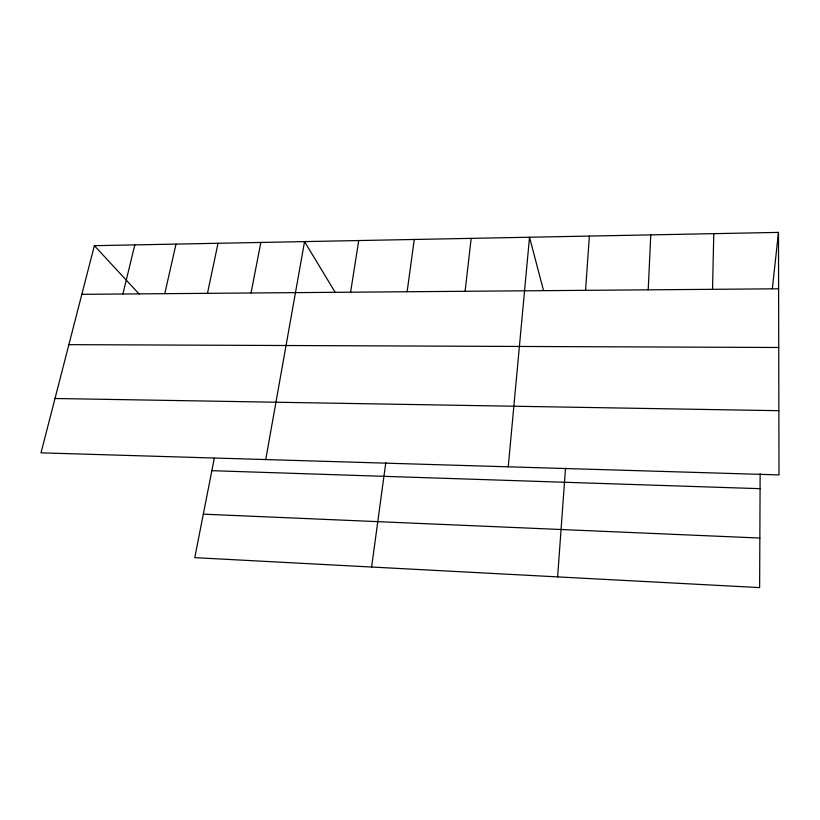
<?xml version="1.0" encoding="UTF-8"?>
<svg xmlns="http://www.w3.org/2000/svg" width="820" height="820" viewBox="0 0 820 820"><rect width="100%" height="100%" fill="white"/><g stroke="black" fill="none" stroke-linecap="round" stroke-linejoin="round"><path stroke-width="1.23" d="M760.14 473.642L759.627 587.602L194.781 557.651L214.286 458.257M712.529 289.327L713.789 233.649M648.21 289.829L650.772 234.879M585.572 290.331L589.365 236.068M557.62 576.89L565.503 468.292M508.236 466.816L529.525 237.226L543.506 290.475M772.348 288.64L778.487 232.398L94.372 245.682L41 452.845L779 474.913L778.487 232.398M465.094 291.284L471.172 238.364M407.12 291.746L414.264 239.471M371.614 567.03L385.81 462.521M350.601 292.197L358.74 240.547M265.731 459.559L304.558 241.603L335.339 292.617M251.022 292.986L260.862 242.443M207.47 293.334L218.028 243.273M164.769 293.673L176.013 244.093M122.908 294.001L134.808 244.893M81.836 294.329L778.6 288.794M68.88 344.646L778.733 347.485M55.001 398.499L778.867 410.697M211.847 470.68L760.078 488.679M203.309 514.16L759.853 538.043M94.372 245.682L139.113 294.011"/></g></svg>
